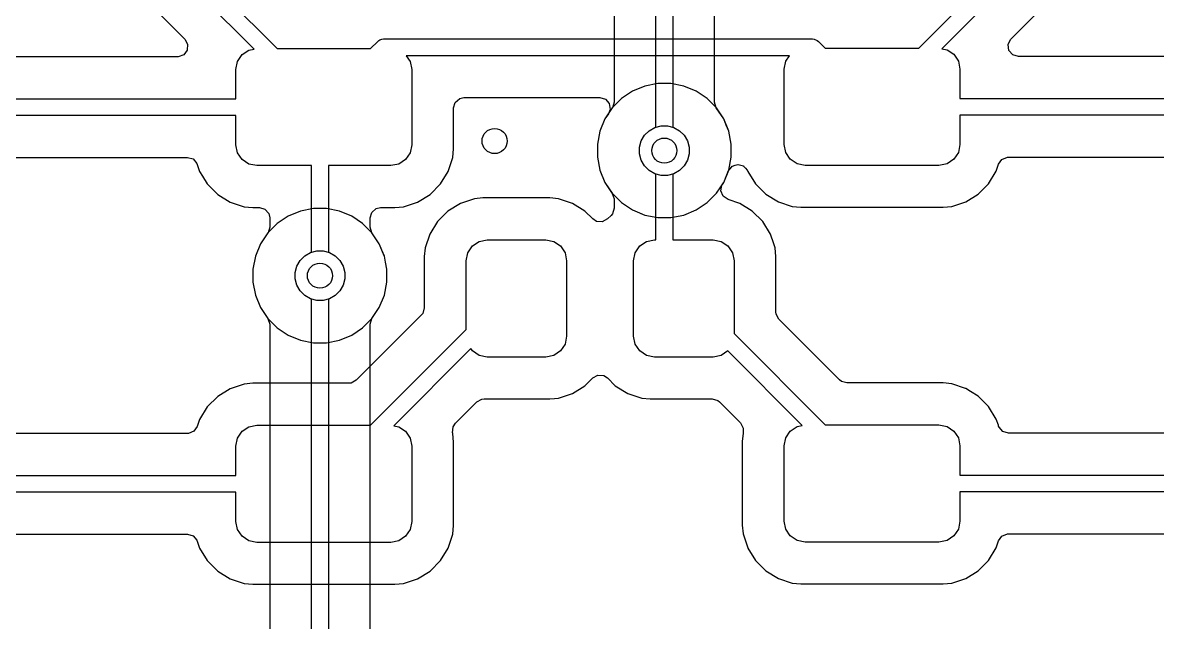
# Model space of a CAD drawing. Header units: inches. Extents: x 6.55 to 9.8, y -8.74 to -3.15.
# Drawn here: x 7.1 to 7.633, y -6.904 to -6.622 of the extents above; entities that cross this region are included whole.
import ezdxf

# ---------------------------------------------------------------- set-up
doc = ezdxf.new("R2010")
doc.units = ezdxf.units.IN
doc.header["$MEASUREMENT"] = 0
doc.layers.add('Edge.Cuts', color=254, linetype='CONTINUOUS', true_color=0xd0d2cd)

msp = doc.modelspace()

# ---------------------------------------------------------------- linework, layer by layer
at = {"layer": 'Edge.Cuts', "linetype": 'CONTINUOUS'}
for p, q in [((7.39764, -6.67137), (7.39764, -6.34965)), ((7.40551, -6.34965), (7.40551, -6.67137)), ((7.37793, -6.36141), (7.37793, -6.65961)), ((7.42522, -6.65961), (7.42522, -6.36141)), ((7.14096, -6.55595), (7.21941, -6.63441)), ((7.52129, -6.63427), (7.59773, -6.55783)), ((7.20855, -6.63468), (7.13424, -6.56037)), ((7.60445, -6.56225), (7.53215, -6.63454)), ((7.12278, -6.57678), (7.17599, -6.62999)), ((7.56471, -6.62985), (7.58777, -6.60679)), ((7.17599, -6.62999), (7.17731, -6.6324)), ((7.17731, -6.6324), (7.17712, -6.63515)), ((7.20614, -6.63516), (7.20855, -6.63468)), ((7.21941, -6.63441), (7.26339, -6.63441)), ((7.26339, -6.63441), (7.26673, -6.63107)), ((7.26673, -6.63107), (7.26732, -6.63058)), ((7.26732, -6.63058), (7.26774, -6.63041)), ((7.26774, -6.63041), (7.26874, -6.63)), ((7.26874, -6.63), (7.26951, -6.62992)), ((7.26951, -6.62992), (7.47133, -6.62992)), ((7.47133, -6.62992), (7.47209, -6.63)), ((7.47209, -6.63), (7.47351, -6.63058)), ((7.47351, -6.63058), (7.47411, -6.63107)), ((7.47411, -6.63107), (7.47731, -6.63427)), ((7.47731, -6.63427), (7.52129, -6.63427)), ((7.53215, -6.63454), (7.53456, -6.63502)), ((7.56333, -6.63261), (7.56447, -6.63011)), ((7.56372, -6.63533), (7.56333, -6.63261)), ((7.56447, -6.63011), (7.56471, -6.62985)), ((7.17254, -6.63832), (6.94732, -6.63832)), ((7.17289, -6.63831), (7.17254, -6.63832)), ((7.17547, -6.63735), (7.17289, -6.63831)), ((7.17712, -6.63515), (7.17547, -6.63735)), ((7.20081, -6.64048), (7.20295, -6.63729)), ((7.20295, -6.63729), (7.20614, -6.63516)), ((7.46041, -6.6378), (7.2802, -6.6378)), ((7.2802, -6.6378), (7.28199, -6.64048)), ((7.45871, -6.64035), (7.46041, -6.6378)), ((7.53456, -6.63502), (7.53775, -6.63715)), ((7.53775, -6.63715), (7.53989, -6.64035)), ((7.56552, -6.63741), (7.56372, -6.63533)), ((7.56816, -6.63819), (7.56552, -6.63741)), ((7.79338, -6.63819), (7.56816, -6.63819)), ((7.20006, -6.64425), (7.20081, -6.64048)), ((7.20006, -6.65803), (7.20006, -6.64425)), ((7.28199, -6.64048), (7.28274, -6.64425)), ((7.28274, -6.64425), (7.28274, -6.67968)), ((7.45796, -6.64411), (7.45871, -6.64035)), ((7.45796, -6.67955), (7.45796, -6.64411)), ((7.53989, -6.64035), (7.54064, -6.64411)), ((7.54064, -6.64411), (7.54064, -6.65789)), ((7.38665, -6.65451), (7.38148, -6.65795)), ((7.38665, -6.65451), (7.38148, -6.65795)), ((7.39238, -6.65213), (7.38665, -6.6545)), ((7.39238, -6.65213), (7.38665, -6.6545)), ((7.38665, -6.6545), (7.38665, -6.65451)), ((7.38665, -6.6545), (7.38665, -6.65451)), ((7.39847, -6.65092), (7.39238, -6.65213)), ((7.39847, -6.65092), (7.39238, -6.65213)), ((7.39238, -6.65213), (7.39238, -6.65213)), ((7.39238, -6.65213), (7.39238, -6.65213)), ((7.40468, -6.65092), (7.39847, -6.65092)), ((7.39847, -6.65092), (7.39847, -6.65092)), ((7.40468, -6.65092), (7.39847, -6.65092)), ((7.39847, -6.65092), (7.39847, -6.65092)), ((7.41077, -6.65213), (7.40468, -6.65092)), ((7.40468, -6.65092), (7.40468, -6.65092)), ((7.41077, -6.65213), (7.40468, -6.65092)), ((7.40468, -6.65092), (7.40468, -6.65092)), ((7.4165, -6.6545), (7.41077, -6.65213)), ((7.41077, -6.65213), (7.41077, -6.65213)), ((7.4165, -6.6545), (7.41077, -6.65213)), ((7.41077, -6.65213), (7.41077, -6.65213)), ((7.4165, -6.65451), (7.4165, -6.6545)), ((7.4165, -6.65451), (7.4165, -6.6545)), ((7.42166, -6.65795), (7.4165, -6.65451)), ((7.42166, -6.65795), (7.4165, -6.65451)), ((6.92447, -6.65803), (7.20006, -6.65803)), ((7.30245, -6.66238), (7.30322, -6.65974)), ((7.30322, -6.65974), (7.3053, -6.65794)), ((7.3053, -6.65794), (7.30733, -6.6575)), ((7.30733, -6.6575), (7.3712, -6.6575)), ((7.3712, -6.6575), (7.37384, -6.65827)), ((7.37384, -6.65827), (7.37564, -6.66035)), ((7.37564, -6.66035), (7.37603, -6.66308)), ((7.38148, -6.65795), (7.37709, -6.66234)), ((7.38148, -6.65795), (7.37709, -6.66234)), ((7.37793, -6.65961), (7.37716, -6.66225)), ((7.38148, -6.65795), (7.38148, -6.65795)), ((7.38148, -6.65795), (7.38148, -6.65795)), ((7.42167, -6.65795), (7.42166, -6.65795)), ((7.42167, -6.65795), (7.42166, -6.65795)), ((7.42605, -6.66234), (7.42167, -6.65795)), ((7.42605, -6.66234), (7.42167, -6.65795)), ((7.42522, -6.6597), (7.42522, -6.65961)), ((7.42604, -6.66232), (7.42522, -6.6597)), ((7.54064, -6.65789), (7.81623, -6.65789)), ((7.20006, -6.6659), (6.92447, -6.6659)), ((7.20006, -6.67968), (7.20006, -6.6659)), ((7.30245, -6.68165), (7.30245, -6.66238)), ((7.37711, -6.66232), (7.37365, -6.66751)), ((7.37709, -6.66234), (7.37365, -6.66751)), ((7.37709, -6.66234), (7.37365, -6.66751)), ((7.37526, -6.66509), (7.37365, -6.66751)), ((7.37603, -6.66308), (7.37526, -6.66509)), ((7.37709, -6.66234), (7.37709, -6.66234)), ((7.37709, -6.66234), (7.37709, -6.66234)), ((7.37716, -6.66225), (7.37711, -6.66232)), ((7.4295, -6.66751), (7.42604, -6.66232)), ((7.4295, -6.66751), (7.42605, -6.66234)), ((7.42605, -6.66234), (7.42605, -6.66234)), ((7.4295, -6.66751), (7.42605, -6.66234)), ((7.42605, -6.66234), (7.42605, -6.66234)), ((7.81623, -6.66577), (7.54064, -6.66577)), ((7.54064, -6.66577), (7.54064, -6.67955)), ((7.37365, -6.66751), (7.37127, -6.67324)), ((7.37365, -6.66751), (7.37127, -6.67324)), ((7.37365, -6.66751), (7.37127, -6.67324)), ((7.37365, -6.66751), (7.37127, -6.67324)), ((7.37365, -6.66751), (7.37365, -6.66751)), ((7.37365, -6.66751), (7.37365, -6.66751)), ((7.37365, -6.66751), (7.37365, -6.66751)), ((7.37365, -6.66751), (7.37365, -6.66751)), ((7.39438, -6.67306), (7.39705, -6.67152)), ((7.39438, -6.67306), (7.39705, -6.67152)), ((7.39438, -6.67306), (7.39705, -6.67152)), ((7.39438, -6.67306), (7.39705, -6.67152)), ((7.39705, -6.67152), (7.40003, -6.67072)), ((7.39705, -6.67152), (7.40003, -6.67072)), ((7.39705, -6.67152), (7.40003, -6.67072)), ((7.39705, -6.67152), (7.39764, -6.67137)), ((7.40003, -6.67072), (7.40312, -6.67072)), ((7.40003, -6.67072), (7.40312, -6.67072)), ((7.40003, -6.67072), (7.40312, -6.67072)), ((7.40312, -6.67072), (7.40609, -6.67152)), ((7.40312, -6.67072), (7.40609, -6.67152)), ((7.40312, -6.67072), (7.40609, -6.67152)), ((7.40551, -6.67137), (7.40609, -6.67152)), ((7.40609, -6.67152), (7.40876, -6.67306)), ((7.40609, -6.67152), (7.40876, -6.67306)), ((7.40609, -6.67152), (7.40876, -6.67306)), ((7.40609, -6.67152), (7.40876, -6.67306)), ((7.4307, -6.6704), (7.4295, -6.66751)), ((7.4295, -6.66751), (7.4295, -6.66751)), ((7.43188, -6.67324), (7.4295, -6.66751)), ((7.4295, -6.66751), (7.4295, -6.66751)), ((7.43188, -6.67324), (7.4295, -6.66751)), ((7.4295, -6.66751), (7.4295, -6.66751)), ((7.43188, -6.67324), (7.4307, -6.6704)), ((7.37127, -6.67324), (7.37006, -6.67933)), ((7.37127, -6.67324), (7.37006, -6.67933)), ((7.37127, -6.67324), (7.37006, -6.67933)), ((7.37127, -6.67324), (7.37006, -6.67933)), ((7.37127, -6.67324), (7.37127, -6.67324)), ((7.37127, -6.67324), (7.37127, -6.67324)), ((7.37127, -6.67324), (7.37127, -6.67324)), ((7.37127, -6.67324), (7.37127, -6.67324)), ((7.39066, -6.67791), (7.3922, -6.67524)), ((7.39066, -6.67791), (7.3922, -6.67524)), ((7.39066, -6.67791), (7.3922, -6.67524)), ((7.39066, -6.67791), (7.3922, -6.67524)), ((7.3922, -6.67524), (7.39438, -6.67306)), ((7.3922, -6.67524), (7.39438, -6.67306)), ((7.3922, -6.67524), (7.39438, -6.67306)), ((7.3922, -6.67524), (7.39438, -6.67306)), ((7.40876, -6.67306), (7.41095, -6.67524)), ((7.40876, -6.67306), (7.41095, -6.67524)), ((7.40876, -6.67306), (7.41095, -6.67524)), ((7.40876, -6.67306), (7.41095, -6.67524)), ((7.41095, -6.67524), (7.41249, -6.67791)), ((7.41095, -6.67524), (7.41249, -6.67791)), ((7.41095, -6.67524), (7.41249, -6.67791)), ((7.41095, -6.67524), (7.41249, -6.67791)), ((7.43309, -6.67933), (7.43188, -6.67324)), ((7.43188, -6.67324), (7.43188, -6.67324)), ((7.43309, -6.67933), (7.43188, -6.67324)), ((7.43188, -6.67324), (7.43188, -6.67324)), ((7.43188, -6.67324), (7.43188, -6.67324)), ((7.43309, -6.67933), (7.43188, -6.67324)), ((7.43188, -6.67324), (7.43188, -6.67324)), ((7.43188, -6.67324), (7.43188, -6.67324)), ((7.20081, -6.68345), (7.20006, -6.67968)), ((7.28274, -6.67968), (7.28199, -6.68345)), ((7.30203, -6.6857), (7.30245, -6.68165)), ((7.37006, -6.67933), (7.37006, -6.68554)), ((7.37006, -6.67933), (7.37006, -6.68554)), ((7.37006, -6.67933), (7.37006, -6.68554)), ((7.37006, -6.67933), (7.37006, -6.68554)), ((7.38986, -6.68089), (7.39066, -6.67791)), ((7.38986, -6.68089), (7.39066, -6.67791)), ((7.38986, -6.68089), (7.39066, -6.67791)), ((7.38986, -6.68089), (7.39066, -6.67791)), ((7.38986, -6.68398), (7.38986, -6.68089)), ((7.38986, -6.68398), (7.38986, -6.68089)), ((7.38986, -6.68398), (7.38986, -6.68089)), ((7.38986, -6.68398), (7.38986, -6.68089)), ((7.41249, -6.67791), (7.41328, -6.68089)), ((7.41249, -6.67791), (7.41328, -6.68089)), ((7.41249, -6.67791), (7.41328, -6.68089)), ((7.41249, -6.67791), (7.41328, -6.68089)), ((7.41328, -6.68089), (7.41328, -6.68398)), ((7.41328, -6.68089), (7.41328, -6.68398)), ((7.41328, -6.68089), (7.41328, -6.68398)), ((7.41328, -6.68089), (7.41328, -6.68398)), ((7.43309, -6.68554), (7.43309, -6.67933)), ((7.43309, -6.67933), (7.43309, -6.67933)), ((7.43309, -6.67933), (7.43309, -6.67933)), ((7.43309, -6.68554), (7.43309, -6.67933)), ((7.43309, -6.67933), (7.43309, -6.67933)), ((7.43309, -6.67933), (7.43309, -6.67933)), ((7.43309, -6.68554), (7.43309, -6.67933)), ((7.43309, -6.67933), (7.43309, -6.67933)), ((7.43309, -6.67933), (7.43309, -6.67933)), ((7.45871, -6.68331), (7.45796, -6.67955)), ((7.54064, -6.67955), (7.53989, -6.68331)), ((6.94732, -6.68561), (7.17722, -6.68561)), ((7.17722, -6.68561), (7.17986, -6.68638)), ((7.17986, -6.68638), (7.18166, -6.68846)), ((7.20295, -6.68664), (7.20081, -6.68345)), ((7.20614, -6.68877), (7.20295, -6.68664)), ((7.27986, -6.68664), (7.27667, -6.68877)), ((7.28199, -6.68345), (7.27986, -6.68664)), ((7.29986, -6.69225), (7.30203, -6.6857)), ((7.37006, -6.68554), (7.37127, -6.69163)), ((7.37006, -6.68554), (7.37127, -6.69163)), ((7.37006, -6.68554), (7.37127, -6.69163)), ((7.37006, -6.68554), (7.37127, -6.69163)), ((7.39066, -6.68695), (7.38986, -6.68398)), ((7.39066, -6.68695), (7.38986, -6.68398)), ((7.39066, -6.68695), (7.38986, -6.68398)), ((7.39066, -6.68695), (7.38986, -6.68398)), ((7.3922, -6.68962), (7.39066, -6.68695)), ((7.3922, -6.68962), (7.39066, -6.68695)), ((7.3922, -6.68962), (7.39066, -6.68695)), ((7.3922, -6.68962), (7.39066, -6.68695)), ((7.41249, -6.68695), (7.41095, -6.68962)), ((7.41249, -6.68695), (7.41095, -6.68962)), ((7.41249, -6.68695), (7.41095, -6.68962)), ((7.41249, -6.68695), (7.41095, -6.68962)), ((7.41328, -6.68398), (7.41249, -6.68695)), ((7.41328, -6.68398), (7.41249, -6.68695)), ((7.41328, -6.68398), (7.41249, -6.68695)), ((7.41328, -6.68398), (7.41249, -6.68695)), ((7.43188, -6.69163), (7.43309, -6.68554)), ((7.43188, -6.69163), (7.43309, -6.68554)), ((7.43188, -6.69163), (7.43309, -6.68554)), ((7.46084, -6.68651), (7.45871, -6.68331)), ((7.46404, -6.68864), (7.46084, -6.68651)), ((7.53775, -6.68651), (7.53456, -6.68864)), ((7.53989, -6.68331), (7.53775, -6.68651)), ((7.55885, -6.68882), (7.56042, -6.68656)), ((7.56042, -6.68656), (7.56296, -6.6855)), ((7.56296, -6.6855), (7.56348, -6.68547)), ((7.56348, -6.68547), (7.79338, -6.68547)), ((7.18166, -6.68846), (7.18185, -6.68895)), ((7.18185, -6.68895), (7.18279, -6.69178)), ((7.18279, -6.69178), (7.18295, -6.69225)), ((7.18295, -6.69225), (7.18295, -6.69225)), ((7.18295, -6.69225), (7.1843, -6.69445)), ((7.20991, -6.68952), (7.20614, -6.68877)), ((7.23563, -6.68952), (7.20991, -6.68952)), ((7.23563, -6.73019), (7.23563, -6.68952)), ((7.2729, -6.68952), (7.24351, -6.68952)), ((7.24351, -6.68952), (7.24351, -6.73019)), ((7.27667, -6.68877), (7.2729, -6.68952)), ((7.29623, -6.69813), (7.29986, -6.69225)), ((7.37127, -6.69163), (7.37127, -6.69163)), ((7.37127, -6.69163), (7.37365, -6.69736)), ((7.37127, -6.69163), (7.37127, -6.69163)), ((7.37127, -6.69163), (7.37365, -6.69736)), ((7.37127, -6.69163), (7.37127, -6.69163)), ((7.37127, -6.69163), (7.37365, -6.69736)), ((7.37127, -6.69163), (7.37127, -6.69163)), ((7.37127, -6.69163), (7.37365, -6.69736)), ((7.39438, -6.6918), (7.3922, -6.68962)), ((7.39438, -6.6918), (7.3922, -6.68962)), ((7.39438, -6.6918), (7.3922, -6.68962)), ((7.39438, -6.6918), (7.3922, -6.68962)), ((7.39705, -6.69335), (7.39438, -6.6918)), ((7.39705, -6.69335), (7.39438, -6.6918)), ((7.39705, -6.69335), (7.39438, -6.6918)), ((7.39705, -6.69335), (7.39438, -6.6918)), ((7.40003, -6.69414), (7.39705, -6.69335)), ((7.40003, -6.69414), (7.39705, -6.69335)), ((7.40003, -6.69414), (7.39705, -6.69335)), ((7.39764, -6.6935), (7.39705, -6.69335)), ((7.39764, -6.72441), (7.39764, -6.6935)), ((7.40609, -6.69335), (7.40312, -6.69414)), ((7.40609, -6.69335), (7.40312, -6.69414)), ((7.40609, -6.69335), (7.40312, -6.69414)), ((7.40609, -6.69335), (7.40551, -6.6935)), ((7.40551, -6.6935), (7.40551, -6.72441)), ((7.40876, -6.6918), (7.40609, -6.69335)), ((7.40876, -6.6918), (7.40609, -6.69335)), ((7.40876, -6.6918), (7.40609, -6.69335)), ((7.40876, -6.6918), (7.40609, -6.69335)), ((7.41095, -6.68962), (7.40876, -6.6918)), ((7.41095, -6.68962), (7.40876, -6.6918)), ((7.41095, -6.68962), (7.40876, -6.6918)), ((7.41095, -6.68962), (7.40876, -6.6918)), ((7.4295, -6.69736), (7.43188, -6.69163)), ((7.4295, -6.69736), (7.43188, -6.69163)), ((7.4295, -6.69736), (7.43188, -6.69163)), ((7.4295, -6.69736), (7.43178, -6.69186)), ((7.43178, -6.69186), (7.43182, -6.69179)), ((7.43182, -6.69179), (7.43266, -6.69081)), ((7.43266, -6.69081), (7.43347, -6.6898)), ((7.43347, -6.6898), (7.43356, -6.68977)), ((7.43356, -6.68977), (7.43362, -6.68971)), ((7.43362, -6.68971), (7.43486, -6.68934)), ((7.43486, -6.68934), (7.43608, -6.68893)), ((7.43608, -6.68893), (7.43617, -6.68895)), ((7.43617, -6.68895), (7.43625, -6.68893)), ((7.43625, -6.68893), (7.4375, -6.68929)), ((7.4375, -6.68929), (7.43875, -6.68961)), ((7.43875, -6.68961), (7.43881, -6.68968)), ((7.43881, -6.68968), (7.43889, -6.6897)), ((7.43889, -6.6897), (7.43974, -6.69068)), ((7.43974, -6.69068), (7.44062, -6.69163)), ((7.44062, -6.69163), (7.44068, -6.69176)), ((7.44068, -6.69176), (7.4407, -6.69178)), ((7.4407, -6.69178), (7.4407, -6.69182)), ((7.4407, -6.69182), (7.44073, -6.69188)), ((7.44073, -6.69188), (7.44084, -6.69212)), ((7.44084, -6.69212), (7.44092, -6.69225)), ((7.44092, -6.69225), (7.44447, -6.698)), ((7.4678, -6.68939), (7.46404, -6.68864)), ((7.53079, -6.68939), (7.4678, -6.68939)), ((7.53456, -6.68864), (7.53079, -6.68939)), ((7.55413, -6.698), (7.55776, -6.69212)), ((7.55776, -6.69212), (7.55885, -6.68882)), ((7.1843, -6.69445), (7.18657, -6.69813)), ((7.18657, -6.69813), (7.19146, -6.70302)), ((7.29135, -6.70302), (7.29623, -6.69813)), ((7.37365, -6.69736), (7.37365, -6.69736)), ((7.37365, -6.69736), (7.37709, -6.70252)), ((7.37365, -6.69736), (7.37365, -6.69736)), ((7.37365, -6.69736), (7.37709, -6.70252)), ((7.37365, -6.69736), (7.37365, -6.69736)), ((7.37365, -6.69736), (7.37709, -6.70252)), ((7.37365, -6.69736), (7.37365, -6.69736)), ((7.37365, -6.69736), (7.37711, -6.70255)), ((7.40312, -6.69414), (7.40003, -6.69414)), ((7.40312, -6.69414), (7.40003, -6.69414)), ((7.40312, -6.69414), (7.40003, -6.69414)), ((7.42605, -6.70252), (7.4295, -6.69736)), ((7.42605, -6.70252), (7.4295, -6.69736)), ((7.42605, -6.70252), (7.4295, -6.69736)), ((7.42821, -6.70134), (7.42862, -6.69879)), ((7.42862, -6.69879), (7.42879, -6.69843)), ((7.42879, -6.69843), (7.4295, -6.69736)), ((7.44447, -6.698), (7.44935, -6.70288)), ((7.54925, -6.70288), (7.55413, -6.698)), ((7.19146, -6.70302), (7.19733, -6.70664)), ((7.28547, -6.70664), (7.29135, -6.70302)), ((7.37709, -6.70252), (7.37709, -6.70252)), ((7.37709, -6.70252), (7.38148, -6.70691)), ((7.37709, -6.70252), (7.37709, -6.70252)), ((7.37709, -6.70252), (7.38148, -6.70691)), ((7.37709, -6.70252), (7.37709, -6.70252)), ((7.37709, -6.70252), (7.38148, -6.70691)), ((7.37711, -6.70255), (7.37793, -6.70517)), ((7.42166, -6.70691), (7.42605, -6.70252)), ((7.42166, -6.70691), (7.42605, -6.70252)), ((7.42166, -6.70691), (7.42605, -6.70252)), ((7.42927, -6.70388), (7.42821, -6.70134)), ((7.43153, -6.70545), (7.42927, -6.70388)), ((7.44935, -6.70288), (7.45523, -6.70651)), ((7.54337, -6.70651), (7.54925, -6.70288)), ((7.19733, -6.70664), (7.20389, -6.70882)), ((7.20389, -6.70882), (7.20794, -6.70923)), ((7.20794, -6.70923), (7.21105, -6.70923)), ((7.21105, -6.70923), (7.21369, -6.71)), ((7.26607, -6.70967), (7.26809, -6.70923)), ((7.26809, -6.70923), (7.27487, -6.70923)), ((7.27487, -6.70923), (7.27891, -6.70882)), ((7.27487, -6.70923), (7.27487, -6.70923)), ((7.27891, -6.70882), (7.28547, -6.70664)), ((7.30564, -6.70729), (7.29976, -6.71092)), ((7.3122, -6.70512), (7.30564, -6.70729)), ((7.30564, -6.70729), (7.30564, -6.70729)), ((7.31625, -6.7047), (7.3122, -6.70512)), ((7.3122, -6.70512), (7.3122, -6.70512)), ((7.34774, -6.7047), (7.31625, -6.7047)), ((7.31625, -6.7047), (7.31625, -6.7047)), ((7.35179, -6.70512), (7.34774, -6.7047)), ((7.35835, -6.70729), (7.35179, -6.70512)), ((7.35179, -6.70512), (7.35179, -6.70512)), ((7.36423, -6.71092), (7.35835, -6.70729)), ((7.37793, -6.70947), (7.37716, -6.71211)), ((7.37793, -6.70517), (7.37793, -6.70526)), ((7.37793, -6.70526), (7.37793, -6.70947)), ((7.38148, -6.70691), (7.38148, -6.70691)), ((7.38148, -6.70691), (7.38665, -6.71036)), ((7.38148, -6.70691), (7.38148, -6.70691)), ((7.38148, -6.70691), (7.38665, -6.71036)), ((7.38148, -6.70691), (7.38148, -6.70691)), ((7.38148, -6.70691), (7.38665, -6.71036)), ((7.4165, -6.71036), (7.42166, -6.70691)), ((7.4165, -6.71036), (7.42166, -6.70691)), ((7.4165, -6.71036), (7.42166, -6.70691)), ((7.43709, -6.70729), (7.43153, -6.70545)), ((7.44297, -6.71092), (7.43709, -6.70729)), ((7.45523, -6.70651), (7.46179, -6.70868)), ((7.46179, -6.70868), (7.46583, -6.70909)), ((7.46583, -6.70909), (7.53276, -6.70909)), ((7.53276, -6.70909), (7.53681, -6.70868)), ((7.53681, -6.70868), (7.54337, -6.70651)), ((7.21369, -6.71), (7.21549, -6.71208)), ((7.21549, -6.71208), (7.21593, -6.71411)), ((7.21593, -6.71411), (7.21593, -6.71843)), ((7.22464, -6.71333), (7.21948, -6.71678)), ((7.22464, -6.71333), (7.21948, -6.71678)), ((7.22464, -6.71333), (7.21948, -6.71678)), ((7.23038, -6.71095), (7.22464, -6.71333)), ((7.23038, -6.71095), (7.22464, -6.71333)), ((7.23038, -6.71095), (7.22464, -6.71333)), ((7.22464, -6.71333), (7.22464, -6.71333)), ((7.22464, -6.71333), (7.22464, -6.71333)), ((7.22464, -6.71333), (7.22464, -6.71333)), ((7.23647, -6.70974), (7.23038, -6.71095)), ((7.23647, -6.70974), (7.23038, -6.71095)), ((7.23647, -6.70974), (7.23038, -6.71095)), ((7.23038, -6.71095), (7.23038, -6.71095)), ((7.23038, -6.71095), (7.23038, -6.71095)), ((7.23038, -6.71095), (7.23038, -6.71095)), ((7.24267, -6.70974), (7.23647, -6.70974)), ((7.23647, -6.70974), (7.23647, -6.70974)), ((7.24267, -6.70974), (7.23647, -6.70974)), ((7.23647, -6.70974), (7.23647, -6.70974)), ((7.24267, -6.70974), (7.23647, -6.70974)), ((7.23647, -6.70974), (7.23647, -6.70974)), ((7.24876, -6.71095), (7.24267, -6.70974)), ((7.24267, -6.70974), (7.24267, -6.70974)), ((7.24876, -6.71095), (7.24267, -6.70974)), ((7.24267, -6.70974), (7.24267, -6.70974)), ((7.24876, -6.71095), (7.24267, -6.70974)), ((7.24267, -6.70974), (7.24267, -6.70974)), ((7.2545, -6.71333), (7.24876, -6.71095)), ((7.24876, -6.71095), (7.24876, -6.71095)), ((7.2545, -6.71333), (7.24876, -6.71095)), ((7.24876, -6.71095), (7.24876, -6.71095)), ((7.2545, -6.71333), (7.24876, -6.71095)), ((7.24876, -6.71095), (7.24876, -6.71095)), ((7.25966, -6.71678), (7.2545, -6.71333)), ((7.2545, -6.71333), (7.2545, -6.71333)), ((7.25966, -6.71678), (7.2545, -6.71333)), ((7.2545, -6.71333), (7.2545, -6.71333)), ((7.25966, -6.71678), (7.2545, -6.71333)), ((7.2545, -6.71333), (7.2545, -6.71333)), ((7.26321, -6.71411), (7.26399, -6.71147)), ((7.26321, -6.71843), (7.26321, -6.71411)), ((7.26399, -6.71147), (7.26607, -6.70967)), ((7.29976, -6.71092), (7.29488, -6.7158)), ((7.36791, -6.7146), (7.36423, -6.71092)), ((7.36423, -6.71092), (7.36423, -6.71092)), ((7.36966, -6.71573), (7.36791, -6.7146)), ((7.37482, -6.7146), (7.3724, -6.71592)), ((7.3765, -6.71292), (7.37482, -6.7146)), ((7.37716, -6.71211), (7.3765, -6.71292)), ((7.38665, -6.71036), (7.38665, -6.71036)), ((7.38665, -6.71036), (7.39238, -6.71274)), ((7.38665, -6.71036), (7.38665, -6.71036)), ((7.38665, -6.71036), (7.39095, -6.71215)), ((7.38665, -6.71036), (7.38665, -6.71036)), ((7.38665, -6.71036), (7.39095, -6.71215)), ((7.39095, -6.71215), (7.39238, -6.71274)), ((7.39095, -6.71215), (7.39238, -6.71274)), ((7.39238, -6.71274), (7.39238, -6.71274)), ((7.39238, -6.71274), (7.39847, -6.71395)), ((7.39238, -6.71274), (7.39847, -6.71395)), ((7.39238, -6.71274), (7.39847, -6.71395)), ((7.39847, -6.71395), (7.39847, -6.71395)), ((7.39847, -6.71395), (7.39847, -6.71395)), ((7.39847, -6.71395), (7.40468, -6.71395)), ((7.39847, -6.71395), (7.39847, -6.71395)), ((7.39847, -6.71395), (7.39847, -6.71395)), ((7.39847, -6.71395), (7.40468, -6.71395)), ((7.39847, -6.71395), (7.39847, -6.71395)), ((7.39847, -6.71395), (7.39847, -6.71395)), ((7.39847, -6.71395), (7.40468, -6.71395)), ((7.40468, -6.71395), (7.41077, -6.71274)), ((7.40468, -6.71395), (7.41077, -6.71274)), ((7.40468, -6.71395), (7.41077, -6.71274)), ((7.40468, -6.71395), (7.40468, -6.71395)), ((7.40468, -6.71395), (7.40468, -6.71395)), ((7.40468, -6.71395), (7.40468, -6.71395)), ((7.41077, -6.71274), (7.4165, -6.71036)), ((7.41077, -6.71274), (7.4165, -6.71036)), ((7.41077, -6.71274), (7.4165, -6.71036)), ((7.44785, -6.7158), (7.44297, -6.71092)), ((7.21948, -6.71678), (7.21509, -6.72117)), ((7.21948, -6.71678), (7.21509, -6.72117)), ((7.21948, -6.71678), (7.21509, -6.72117)), ((7.21593, -6.71843), (7.21515, -6.72107)), ((7.21948, -6.71678), (7.21948, -6.71678)), ((7.21948, -6.71678), (7.21948, -6.71678)), ((7.21948, -6.71678), (7.21948, -6.71678)), ((7.26405, -6.72117), (7.25966, -6.71678)), ((7.25966, -6.71678), (7.25966, -6.71678)), ((7.25978, -6.7169), (7.25966, -6.71678)), ((7.25966, -6.71678), (7.25966, -6.71678)), ((7.25978, -6.7169), (7.25966, -6.71678)), ((7.25966, -6.71678), (7.25966, -6.71678)), ((7.26405, -6.72117), (7.25978, -6.7169)), ((7.26405, -6.72117), (7.25978, -6.7169)), ((7.26321, -6.71852), (7.26321, -6.71843)), ((7.26403, -6.72114), (7.26321, -6.71852)), ((7.29488, -6.7158), (7.29125, -6.72168)), ((7.3724, -6.71592), (7.36966, -6.71573)), ((7.45148, -6.72168), (7.44785, -6.7158)), ((7.21511, -6.72114), (7.21164, -6.72633)), ((7.21509, -6.72117), (7.21164, -6.72633)), ((7.21509, -6.72117), (7.21164, -6.72633)), ((7.21509, -6.72117), (7.21164, -6.72633)), ((7.21509, -6.72117), (7.21509, -6.72117)), ((7.21509, -6.72117), (7.21509, -6.72117)), ((7.21509, -6.72117), (7.21509, -6.72117)), ((7.21515, -6.72107), (7.21511, -6.72114)), ((7.2675, -6.72633), (7.26403, -6.72114)), ((7.2675, -6.72633), (7.26405, -6.72117)), ((7.26405, -6.72117), (7.26405, -6.72117)), ((7.2675, -6.72633), (7.26405, -6.72117)), ((7.26405, -6.72117), (7.26405, -6.72117)), ((7.2675, -6.72633), (7.26405, -6.72117)), ((7.26405, -6.72117), (7.26405, -6.72117)), ((7.29125, -6.72168), (7.28908, -6.72824)), ((7.29125, -6.72168), (7.29125, -6.72168)), ((7.31126, -6.72729), (7.31445, -6.72516)), ((7.31445, -6.72516), (7.31822, -6.72441)), ((7.31822, -6.72441), (7.34577, -6.72441)), ((7.34577, -6.72441), (7.34954, -6.72516)), ((7.34954, -6.72516), (7.35273, -6.72729)), ((7.39, -6.72729), (7.39319, -6.72516)), ((7.39319, -6.72516), (7.39696, -6.72441)), ((7.39696, -6.72441), (7.39764, -6.72441)), ((7.40551, -6.72441), (7.42451, -6.72441)), ((7.42451, -6.72441), (7.42828, -6.72516)), ((7.42828, -6.72516), (7.43147, -6.72729)), ((7.45302, -6.72633), (7.45148, -6.72168)), ((7.21164, -6.72633), (7.20927, -6.73206)), ((7.21164, -6.72633), (7.20927, -6.73206)), ((7.21164, -6.72633), (7.20927, -6.73206)), ((7.21164, -6.72633), (7.20927, -6.73206)), ((7.21164, -6.72633), (7.21164, -6.72633)), ((7.21164, -6.72633), (7.21164, -6.72633)), ((7.21164, -6.72633), (7.21164, -6.72633)), ((7.21164, -6.72633), (7.21164, -6.72633)), ((7.23238, -6.73189), (7.23505, -6.73034)), ((7.23238, -6.73189), (7.23505, -6.73034)), ((7.23238, -6.73189), (7.23505, -6.73034)), ((7.23238, -6.73189), (7.23505, -6.73034)), ((7.23505, -6.73034), (7.23803, -6.72955)), ((7.23505, -6.73034), (7.23803, -6.72955)), ((7.23505, -6.73034), (7.23803, -6.72955)), ((7.23505, -6.73034), (7.23563, -6.73019)), ((7.23803, -6.72955), (7.24111, -6.72955)), ((7.23803, -6.72955), (7.24111, -6.72955)), ((7.23803, -6.72955), (7.24111, -6.72955)), ((7.24111, -6.72955), (7.24409, -6.73034)), ((7.24111, -6.72955), (7.24409, -6.73034)), ((7.24111, -6.72955), (7.24409, -6.73034)), ((7.24351, -6.73019), (7.24409, -6.73034)), ((7.24409, -6.73034), (7.24676, -6.73189)), ((7.24409, -6.73034), (7.24676, -6.73189)), ((7.24409, -6.73034), (7.24676, -6.73189)), ((7.24409, -6.73034), (7.24676, -6.73189)), ((7.26965, -6.73152), (7.2675, -6.72633)), ((7.2675, -6.72633), (7.2675, -6.72633)), ((7.26869, -6.72919), (7.2675, -6.72633)), ((7.2675, -6.72633), (7.2675, -6.72633)), ((7.26869, -6.72919), (7.2675, -6.72633)), ((7.2675, -6.72633), (7.2675, -6.72633)), ((7.26984, -6.73197), (7.2675, -6.72633)), ((7.2675, -6.72633), (7.2675, -6.72633)), ((7.26987, -6.73206), (7.26869, -6.72919)), ((7.26987, -6.73206), (7.26869, -6.72919)), ((7.28908, -6.72824), (7.28867, -6.73228)), ((7.28908, -6.72824), (7.28908, -6.72824)), ((7.28908, -6.72824), (7.28908, -6.72824)), ((7.30837, -6.73425), (7.30912, -6.73049)), ((7.30912, -6.73049), (7.31126, -6.72729)), ((7.35273, -6.72729), (7.35487, -6.73049)), ((7.35487, -6.73049), (7.35562, -6.73425)), ((7.38711, -6.73425), (7.38786, -6.73049)), ((7.38786, -6.73049), (7.39, -6.72729)), ((7.43147, -6.72729), (7.43361, -6.73049)), ((7.43361, -6.73049), (7.43436, -6.73425)), ((7.45365, -6.72824), (7.45302, -6.72633)), ((7.45406, -6.73228), (7.45365, -6.72824)), ((7.45365, -6.72824), (7.45365, -6.72824)), ((7.20927, -6.73206), (7.20805, -6.73815)), ((7.20927, -6.73206), (7.20805, -6.73815)), ((7.20927, -6.73206), (7.20805, -6.73815)), ((7.20927, -6.73206), (7.20805, -6.73815)), ((7.20927, -6.73206), (7.20927, -6.73206)), ((7.20927, -6.73206), (7.20927, -6.73206)), ((7.20927, -6.73206), (7.20927, -6.73206)), ((7.20927, -6.73206), (7.20927, -6.73206)), ((7.22866, -6.73674), (7.2302, -6.73407)), ((7.22866, -6.73674), (7.2302, -6.73407)), ((7.22866, -6.73674), (7.2302, -6.73407)), ((7.22866, -6.73674), (7.2302, -6.73407)), ((7.2302, -6.73407), (7.23238, -6.73189)), ((7.2302, -6.73407), (7.23238, -6.73189)), ((7.2302, -6.73407), (7.23238, -6.73189)), ((7.2302, -6.73407), (7.23238, -6.73189)), ((7.24676, -6.73189), (7.24894, -6.73407)), ((7.24676, -6.73189), (7.24894, -6.73407)), ((7.24676, -6.73189), (7.24894, -6.73407)), ((7.24676, -6.73189), (7.24894, -6.73407)), ((7.24894, -6.73407), (7.25048, -6.73674)), ((7.24894, -6.73407), (7.25048, -6.73674)), ((7.24894, -6.73407), (7.25048, -6.73674)), ((7.24894, -6.73407), (7.25048, -6.73674)), ((7.26987, -6.73206), (7.26965, -6.73152)), ((7.26987, -6.73206), (7.26984, -6.73197)), ((7.27044, -6.73493), (7.26987, -6.73206)), ((7.27044, -6.73493), (7.26987, -6.73206)), ((7.27044, -6.73493), (7.26987, -6.73206)), ((7.27044, -6.73493), (7.26987, -6.73206)), ((7.27109, -6.73815), (7.27044, -6.73493)), ((7.27109, -6.73815), (7.27044, -6.73493)), ((7.27109, -6.73815), (7.27044, -6.73493)), ((7.27109, -6.73815), (7.27044, -6.73493)), ((7.28867, -6.73228), (7.28867, -6.75641)), ((7.30837, -6.76659), (7.30837, -6.73425)), ((7.35562, -6.73425), (7.35562, -6.76969)), ((7.38711, -6.76969), (7.38711, -6.73425)), ((7.43436, -6.73425), (7.43436, -6.76849)), ((7.45406, -6.7583), (7.45406, -6.73228)), ((7.45406, -6.73228), (7.45406, -6.73228)), ((7.20805, -6.73815), (7.20805, -6.74436)), ((7.20805, -6.73815), (7.20805, -6.74436)), ((7.20805, -6.73815), (7.20805, -6.74436)), ((7.20805, -6.73815), (7.20805, -6.74436)), ((7.22786, -6.73971), (7.22866, -6.73674)), ((7.22786, -6.73971), (7.22866, -6.73674)), ((7.22786, -6.73971), (7.22866, -6.73674)), ((7.22786, -6.73971), (7.22866, -6.73674)), ((7.22786, -6.7428), (7.22786, -6.73971)), ((7.22786, -6.7428), (7.22786, -6.73971)), ((7.22786, -6.7428), (7.22786, -6.73971)), ((7.22786, -6.7428), (7.22786, -6.73971)), ((7.25048, -6.73674), (7.25128, -6.73971)), ((7.25048, -6.73674), (7.25128, -6.73971)), ((7.25048, -6.73674), (7.25128, -6.73971)), ((7.25048, -6.73674), (7.25128, -6.73971)), ((7.25128, -6.73971), (7.25128, -6.7428)), ((7.25128, -6.73971), (7.25128, -6.7428)), ((7.25128, -6.73971), (7.25128, -6.7428)), ((7.25128, -6.73971), (7.25128, -6.7428)), ((7.27109, -6.74436), (7.27109, -6.73815)), ((7.27109, -6.73815), (7.27109, -6.73815)), ((7.27109, -6.73815), (7.27109, -6.73815)), ((7.27109, -6.74436), (7.27109, -6.73815)), ((7.27109, -6.73815), (7.27109, -6.73815)), ((7.27109, -6.73815), (7.27109, -6.73815)), ((7.27109, -6.74436), (7.27109, -6.73815)), ((7.27109, -6.73815), (7.27109, -6.73815)), ((7.27109, -6.73815), (7.27109, -6.73815)), ((7.27109, -6.74436), (7.27109, -6.73815)), ((7.27109, -6.73815), (7.27109, -6.73815)), ((7.27109, -6.73815), (7.27109, -6.73815)), ((7.20805, -6.74436), (7.20927, -6.75045)), ((7.20805, -6.74436), (7.20927, -6.75045)), ((7.20805, -6.74436), (7.20927, -6.75045)), ((7.20805, -6.74436), (7.20927, -6.75045)), ((7.22866, -6.74578), (7.22786, -6.7428)), ((7.22866, -6.74578), (7.22786, -6.7428)), ((7.22866, -6.74578), (7.22786, -6.7428)), ((7.22866, -6.74578), (7.22786, -6.7428)), ((7.2302, -6.74845), (7.22866, -6.74578)), ((7.2302, -6.74845), (7.22866, -6.74578)), ((7.2302, -6.74845), (7.22866, -6.74578)), ((7.2302, -6.74845), (7.22866, -6.74578)), ((7.25048, -6.74578), (7.24894, -6.74845)), ((7.25048, -6.74578), (7.24894, -6.74845)), ((7.25048, -6.74578), (7.24894, -6.74845)), ((7.25048, -6.74578), (7.24894, -6.74845)), ((7.25128, -6.7428), (7.25048, -6.74578)), ((7.25128, -6.7428), (7.25048, -6.74578)), ((7.25128, -6.7428), (7.25048, -6.74578)), ((7.25128, -6.7428), (7.25048, -6.74578)), ((7.26987, -6.75045), (7.27109, -6.74436)), ((7.26987, -6.75045), (7.27109, -6.74436)), ((7.26987, -6.75045), (7.27109, -6.74436)), ((7.26987, -6.75045), (7.27109, -6.74436)), ((7.20927, -6.75045), (7.20927, -6.75045)), ((7.20927, -6.75045), (7.21164, -6.75618)), ((7.20927, -6.75045), (7.20927, -6.75045)), ((7.20927, -6.75045), (7.21164, -6.75618)), ((7.20927, -6.75045), (7.20927, -6.75045)), ((7.20927, -6.75045), (7.21164, -6.75618)), ((7.20927, -6.75045), (7.20927, -6.75045)), ((7.20927, -6.75045), (7.21164, -6.75618)), ((7.23238, -6.75063), (7.2302, -6.74845)), ((7.23238, -6.75063), (7.2302, -6.74845)), ((7.23238, -6.75063), (7.2302, -6.74845)), ((7.23238, -6.75063), (7.2302, -6.74845)), ((7.23505, -6.75217), (7.23238, -6.75063)), ((7.23505, -6.75217), (7.23238, -6.75063)), ((7.23505, -6.75217), (7.23238, -6.75063)), ((7.23505, -6.75217), (7.23238, -6.75063)), ((7.23563, -6.75232), (7.23505, -6.75217)), ((7.23803, -6.75297), (7.23505, -6.75217)), ((7.23803, -6.75297), (7.23505, -6.75217)), ((7.23803, -6.75297), (7.23505, -6.75217)), ((7.24409, -6.75217), (7.24111, -6.75297)), ((7.24409, -6.75217), (7.24111, -6.75297)), ((7.24409, -6.75217), (7.24111, -6.75297)), ((7.24409, -6.75217), (7.24351, -6.75232)), ((7.24676, -6.75063), (7.24409, -6.75217)), ((7.24676, -6.75063), (7.24409, -6.75217)), ((7.24676, -6.75063), (7.24409, -6.75217)), ((7.24676, -6.75063), (7.24409, -6.75217)), ((7.24894, -6.74845), (7.24676, -6.75063)), ((7.24894, -6.74845), (7.24676, -6.75063)), ((7.24894, -6.74845), (7.24676, -6.75063)), ((7.24894, -6.74845), (7.24676, -6.75063)), ((7.2675, -6.75618), (7.26987, -6.75045)), ((7.2675, -6.75618), (7.26987, -6.75045)), ((7.2675, -6.75618), (7.26987, -6.75045)), ((7.2675, -6.75618), (7.26987, -6.75045)), ((7.21164, -6.75618), (7.21164, -6.75618)), ((7.21164, -6.75618), (7.21511, -6.76137)), ((7.21164, -6.75618), (7.21164, -6.75618)), ((7.21164, -6.75618), (7.21509, -6.76135)), ((7.21164, -6.75618), (7.21164, -6.75618)), ((7.21164, -6.75618), (7.21509, -6.76135)), ((7.21164, -6.75618), (7.21164, -6.75618)), ((7.21164, -6.75618), (7.21509, -6.76135)), ((7.23563, -7.03615), (7.23563, -6.75232)), ((7.24111, -6.75297), (7.23803, -6.75297)), ((7.24111, -6.75297), (7.23803, -6.75297)), ((7.24111, -6.75297), (7.23803, -6.75297)), ((7.24351, -6.75232), (7.24351, -7.03778)), ((7.26403, -6.76137), (7.2675, -6.75618)), ((7.26405, -6.76135), (7.2675, -6.75618)), ((7.26405, -6.76135), (7.2675, -6.75618)), ((7.26405, -6.76135), (7.2675, -6.75618)), ((7.2675, -6.75618), (7.2675, -6.75618)), ((7.2675, -6.75618), (7.2675, -6.75618)), ((7.28867, -6.75641), (7.28789, -6.75905)), ((7.21509, -6.76135), (7.21509, -6.76135)), ((7.21509, -6.76135), (7.21948, -6.76574)), ((7.21509, -6.76135), (7.21509, -6.76135)), ((7.21509, -6.76135), (7.21948, -6.76574)), ((7.21509, -6.76135), (7.21509, -6.76135)), ((7.21509, -6.76135), (7.21948, -6.76574)), ((7.21511, -6.76137), (7.21593, -6.76399)), ((7.28724, -6.75986), (7.25666, -6.79044)), ((7.25966, -6.76574), (7.26405, -6.76135)), ((7.25966, -6.76574), (7.26405, -6.76135)), ((7.25966, -6.76574), (7.26405, -6.76135)), ((7.26321, -6.76408), (7.26399, -6.76144)), ((7.26399, -6.76144), (7.26403, -6.76137)), ((7.28789, -6.75905), (7.28724, -6.75986)), ((7.45417, -6.75934), (7.45406, -6.7583)), ((7.45549, -6.76175), (7.45417, -6.75934)), ((7.48404, -6.7903), (7.45549, -6.76175)), ((7.21593, -6.76399), (7.21593, -6.76408)), ((7.21593, -6.76408), (7.21593, -7.02597)), ((7.21948, -6.76574), (7.21948, -6.76574)), ((7.21948, -6.76574), (7.22464, -6.76919)), ((7.21948, -6.76574), (7.21948, -6.76574)), ((7.21948, -6.76574), (7.22464, -6.76919)), ((7.21948, -6.76574), (7.21948, -6.76574)), ((7.21948, -6.76574), (7.22464, -6.76919)), ((7.2545, -6.76919), (7.25966, -6.76574)), ((7.2545, -6.76919), (7.25966, -6.76574)), ((7.2545, -6.76919), (7.25966, -6.76574)), ((7.26321, -7.0409), (7.26321, -6.76408)), ((7.26339, -6.81157), (7.30837, -6.76659)), ((7.22464, -6.76919), (7.22464, -6.76919)), ((7.22464, -6.76919), (7.23038, -6.77156)), ((7.22464, -6.76919), (7.22464, -6.76919)), ((7.22464, -6.76919), (7.23038, -6.77156)), ((7.22464, -6.76919), (7.22464, -6.76919)), ((7.22464, -6.76919), (7.23038, -6.77156)), ((7.23038, -6.77156), (7.23038, -6.77156)), ((7.23038, -6.77156), (7.23647, -6.77277)), ((7.23038, -6.77156), (7.23038, -6.77156)), ((7.23038, -6.77156), (7.23647, -6.77277)), ((7.23038, -6.77156), (7.23038, -6.77156)), ((7.23038, -6.77156), (7.23647, -6.77277)), ((7.23647, -6.77277), (7.23647, -6.77277)), ((7.23647, -6.77277), (7.23647, -6.77277)), ((7.23647, -6.77277), (7.24267, -6.77277)), ((7.23647, -6.77277), (7.23647, -6.77277)), ((7.23647, -6.77277), (7.23647, -6.77277)), ((7.23647, -6.77277), (7.24267, -6.77277)), ((7.23647, -6.77277), (7.23647, -6.77277)), ((7.23647, -6.77277), (7.23647, -6.77277)), ((7.23647, -6.77277), (7.24267, -6.77277)), ((7.24267, -6.77277), (7.24876, -6.77156)), ((7.24267, -6.77277), (7.24876, -6.77156)), ((7.24267, -6.77277), (7.24876, -6.77156)), ((7.24267, -6.77277), (7.24267, -6.77277)), ((7.24267, -6.77277), (7.24267, -6.77277)), ((7.24267, -6.77277), (7.24267, -6.77277)), ((7.24876, -6.77156), (7.2545, -6.76919)), ((7.24876, -6.77156), (7.2545, -6.76919)), ((7.24876, -6.77156), (7.2545, -6.76919)), ((7.35487, -6.77345), (7.35273, -6.77664)), ((7.35562, -6.76969), (7.35487, -6.77345)), ((7.38786, -6.77345), (7.38711, -6.76969)), ((7.39, -6.77664), (7.38786, -6.77345)), ((7.43436, -6.76849), (7.47731, -6.81144)), ((7.31053, -6.77557), (7.27426, -6.81184)), ((7.31126, -6.77664), (7.31053, -6.77557)), ((7.31445, -6.77878), (7.31126, -6.77664)), ((7.31822, -6.77953), (7.31445, -6.77878)), ((7.34954, -6.77878), (7.34577, -6.77953)), ((7.35273, -6.77664), (7.34954, -6.77878)), ((7.39319, -6.77878), (7.39, -6.77664)), ((7.39696, -6.77953), (7.39319, -6.77878)), ((7.42828, -6.77878), (7.42451, -6.77953)), ((7.43142, -6.77668), (7.42828, -6.77878)), ((7.46644, -6.81171), (7.43142, -6.77668)), ((7.34577, -6.77953), (7.31822, -6.77953)), ((7.42451, -6.77953), (7.39696, -6.77953)), ((7.36423, -6.79302), (7.36791, -6.78933)), ((7.36791, -6.78933), (7.37033, -6.78801)), ((7.37033, -6.78801), (7.37307, -6.78821)), ((7.37307, -6.78821), (7.37482, -6.78933)), ((7.37482, -6.78933), (7.3785, -6.79302)), ((7.19733, -6.79445), (7.19146, -6.79808)), ((7.20389, -6.79228), (7.19733, -6.79445)), ((7.19733, -6.79445), (7.19733, -6.79445)), ((7.20794, -6.79187), (7.20389, -6.79228)), ((7.20389, -6.79228), (7.20389, -6.79228)), ((7.25321, -6.79187), (7.20794, -6.79187)), ((7.20794, -6.79187), (7.20794, -6.79187)), ((7.25425, -6.79175), (7.25321, -6.79187)), ((7.25666, -6.79044), (7.25425, -6.79175)), ((7.35835, -6.79665), (7.36423, -6.79302)), ((7.3785, -6.79302), (7.38438, -6.79665)), ((7.48485, -6.79096), (7.48404, -6.7903)), ((7.48749, -6.79173), (7.48485, -6.79096)), ((7.53276, -6.79173), (7.48749, -6.79173)), ((7.53681, -6.79215), (7.53276, -6.79173)), ((7.53276, -6.79173), (7.53276, -6.79173)), ((7.54331, -6.7943), (7.53681, -6.79215)), ((7.53681, -6.79215), (7.53681, -6.79215)), ((7.54337, -6.79432), (7.54331, -6.7943)), ((7.54559, -6.79569), (7.54337, -6.79432)), ((7.54337, -6.79432), (7.54337, -6.79432)), ((7.19146, -6.79808), (7.18657, -6.80296)), ((7.31331, -6.80066), (7.31572, -6.79934)), ((7.31572, -6.79934), (7.31676, -6.79923)), ((7.31676, -6.79923), (7.34774, -6.79923)), ((7.34774, -6.79923), (7.34996, -6.79901)), ((7.34774, -6.79923), (7.34774, -6.79923)), ((7.34774, -6.79923), (7.34774, -6.79923)), ((7.34996, -6.79901), (7.35179, -6.79882)), ((7.35179, -6.79882), (7.35835, -6.79665)), ((7.38438, -6.79665), (7.39094, -6.79882)), ((7.39094, -6.79882), (7.39499, -6.79923)), ((7.39499, -6.79923), (7.42408, -6.79923)), ((7.42408, -6.79923), (7.42672, -6.80001)), ((7.42672, -6.80001), (7.42753, -6.80066)), ((7.54925, -6.79794), (7.54559, -6.79569)), ((7.55413, -6.80283), (7.54925, -6.79794)), ((7.18657, -6.80296), (7.18295, -6.80884)), ((7.3033, -6.81067), (7.31331, -6.80066)), ((7.42753, -6.80066), (7.4374, -6.81053)), ((7.55776, -6.80871), (7.55413, -6.80283)), ((7.18295, -6.80884), (7.18185, -6.81214)), ((7.18295, -6.80884), (7.18295, -6.80884)), ((7.30218, -6.8124), (7.3033, -6.81067)), ((7.4374, -6.81053), (7.43872, -6.81295)), ((7.55871, -6.81157), (7.55776, -6.80871)), ((7.17722, -6.81549), (6.94732, -6.81549)), ((7.17775, -6.81546), (7.17722, -6.81549)), ((7.18029, -6.8144), (7.17775, -6.81546)), ((7.18185, -6.81214), (7.18029, -6.8144)), ((7.20081, -6.81765), (7.20295, -6.81445)), ((7.20295, -6.81445), (7.20614, -6.81232)), ((7.20614, -6.81232), (7.20991, -6.81157)), ((7.20991, -6.81157), (7.26339, -6.81157)), ((7.27426, -6.81184), (7.27667, -6.81232)), ((7.27667, -6.81232), (7.27986, -6.81445)), ((7.27986, -6.81445), (7.28199, -6.81765)), ((7.30198, -6.81514), (7.30218, -6.8124)), ((7.30203, -6.8154), (7.30198, -6.81514)), ((7.30227, -6.81773), (7.30203, -6.8154)), ((7.30203, -6.8154), (7.30203, -6.8154)), ((7.43867, -6.81526), (7.43825, -6.81931)), ((7.43872, -6.81501), (7.43867, -6.81526)), ((7.43872, -6.81295), (7.43872, -6.81501)), ((7.45871, -6.81751), (7.46084, -6.81432)), ((7.46084, -6.81432), (7.46404, -6.81219)), ((7.46404, -6.81219), (7.46644, -6.81171)), ((7.47731, -6.81144), (7.53079, -6.81144)), ((7.53079, -6.81144), (7.53456, -6.81219)), ((7.53456, -6.81219), (7.53775, -6.81432)), ((7.53775, -6.81432), (7.53989, -6.81751)), ((7.55885, -6.81201), (7.55871, -6.81157)), ((7.55904, -6.8125), (7.55885, -6.81201)), ((7.56084, -6.81458), (7.55904, -6.8125)), ((7.56348, -6.81535), (7.56084, -6.81458)), ((7.79338, -6.81535), (7.56348, -6.81535)), ((7.20006, -6.82141), (7.20081, -6.81765)), ((7.20006, -6.83519), (7.20006, -6.82141)), ((7.28199, -6.81765), (7.28274, -6.82141)), ((7.28274, -6.82141), (7.28274, -6.85685)), ((7.30244, -6.81943), (7.30227, -6.81773)), ((7.30245, -6.81944), (7.30244, -6.81943)), ((7.30245, -6.85882), (7.30245, -6.81944)), ((7.43825, -6.81931), (7.43825, -6.85868)), ((7.45796, -6.82128), (7.45871, -6.81751)), ((7.45796, -6.85671), (7.45796, -6.82128)), ((7.53989, -6.81751), (7.54064, -6.82128)), ((7.54064, -6.82128), (7.54064, -6.83506)), ((6.92447, -6.83519), (7.20006, -6.83519)), ((7.54064, -6.83506), (7.81623, -6.83506)), ((7.81623, -6.84293), (7.54064, -6.84293)), ((7.54064, -6.84293), (7.54064, -6.85671)), ((7.20006, -6.84307), (6.92447, -6.84307)), ((7.20006, -6.85685), (7.20006, -6.84307)), ((7.20081, -6.86061), (7.20006, -6.85685)), ((7.28274, -6.85685), (7.28199, -6.86061)), ((7.30203, -6.86286), (7.30245, -6.85882)), ((7.43825, -6.85868), (7.43825, -6.85868)), ((7.43825, -6.85868), (7.43867, -6.86273)), ((7.45871, -6.86048), (7.45796, -6.85671)), ((7.54064, -6.85671), (7.53989, -6.86048)), ((6.94732, -6.86277), (7.17722, -6.86277)), ((7.17722, -6.86277), (7.17986, -6.86355)), ((7.17986, -6.86355), (7.18166, -6.86563)), ((7.20295, -6.86381), (7.20081, -6.86061)), ((7.20614, -6.86594), (7.20295, -6.86381)), ((7.27986, -6.86381), (7.27667, -6.86594)), ((7.28199, -6.86061), (7.27986, -6.86381)), ((7.29986, -6.86942), (7.30203, -6.86286)), ((7.43867, -6.86273), (7.43867, -6.86273)), ((7.43867, -6.86273), (7.44084, -6.86928)), ((7.46084, -6.86367), (7.45871, -6.86048)), ((7.46404, -6.86581), (7.46084, -6.86367)), ((7.53775, -6.86367), (7.53456, -6.86581)), ((7.53989, -6.86048), (7.53775, -6.86367)), ((7.55885, -6.86598), (7.56042, -6.86372)), ((7.56042, -6.86372), (7.56296, -6.86267)), ((7.56296, -6.86267), (7.56348, -6.86264)), ((7.56348, -6.86264), (7.79338, -6.86264)), ((7.18166, -6.86563), (7.18185, -6.86612)), ((7.18185, -6.86612), (7.18295, -6.86942)), ((7.18295, -6.86942), (7.18657, -6.8753)), ((7.20991, -6.86669), (7.20614, -6.86594)), ((7.2729, -6.86669), (7.20991, -6.86669)), ((7.27667, -6.86594), (7.2729, -6.86669)), ((7.29623, -6.8753), (7.29986, -6.86942)), ((7.44084, -6.86928), (7.44084, -6.86928)), ((7.44084, -6.86928), (7.44092, -6.86942)), ((7.44092, -6.86942), (7.44447, -6.87516)), ((7.4678, -6.86655), (7.46404, -6.86581)), ((7.53079, -6.86655), (7.4678, -6.86655)), ((7.53456, -6.86581), (7.53079, -6.86655)), ((7.55413, -6.87516), (7.55776, -6.86928)), ((7.55776, -6.86928), (7.55885, -6.86598)), ((7.18657, -6.8753), (7.19146, -6.88018)), ((7.19146, -6.88018), (7.19733, -6.88381)), ((7.28547, -6.88381), (7.29135, -6.88018)), ((7.29135, -6.88018), (7.29623, -6.8753)), ((7.44447, -6.87516), (7.44935, -6.88005)), ((7.44935, -6.88005), (7.45523, -6.88367)), ((7.54337, -6.88367), (7.54925, -6.88005)), ((7.54925, -6.88005), (7.55413, -6.87516)), ((7.19733, -6.88381), (7.20389, -6.88598)), ((7.27891, -6.88598), (7.28547, -6.88381)), ((7.45523, -6.88367), (7.46179, -6.88585)), ((7.53681, -6.88585), (7.54337, -6.88367)), ((7.20389, -6.88598), (7.20794, -6.88639)), ((7.20794, -6.88639), (7.27487, -6.88639)), ((7.27487, -6.88639), (7.27891, -6.88598)), ((7.46179, -6.88585), (7.46583, -6.88626)), ((7.46583, -6.88626), (7.53276, -6.88626)), ((7.53276, -6.88626), (7.53681, -6.88585))]:
    msp.add_line(p, q, dxfattribs=at)
at = {"layer": 'Edge.Cuts'}
for centre in [(7.32173, -6.67793), (7.32173, -6.67793), (7.32173, -6.67793), (7.32173, -6.67793), (7.40157, -6.68243), (7.40157, -6.68243), (7.40157, -6.68243), (7.40157, -6.68243), (7.23957, -6.74126), (7.23957, -6.74126), (7.23957, -6.74126), (7.23957, -6.74126)]:
    msp.add_circle(centre, 0.00591, dxfattribs=at)

doc.saveas('drawing.dxf')
